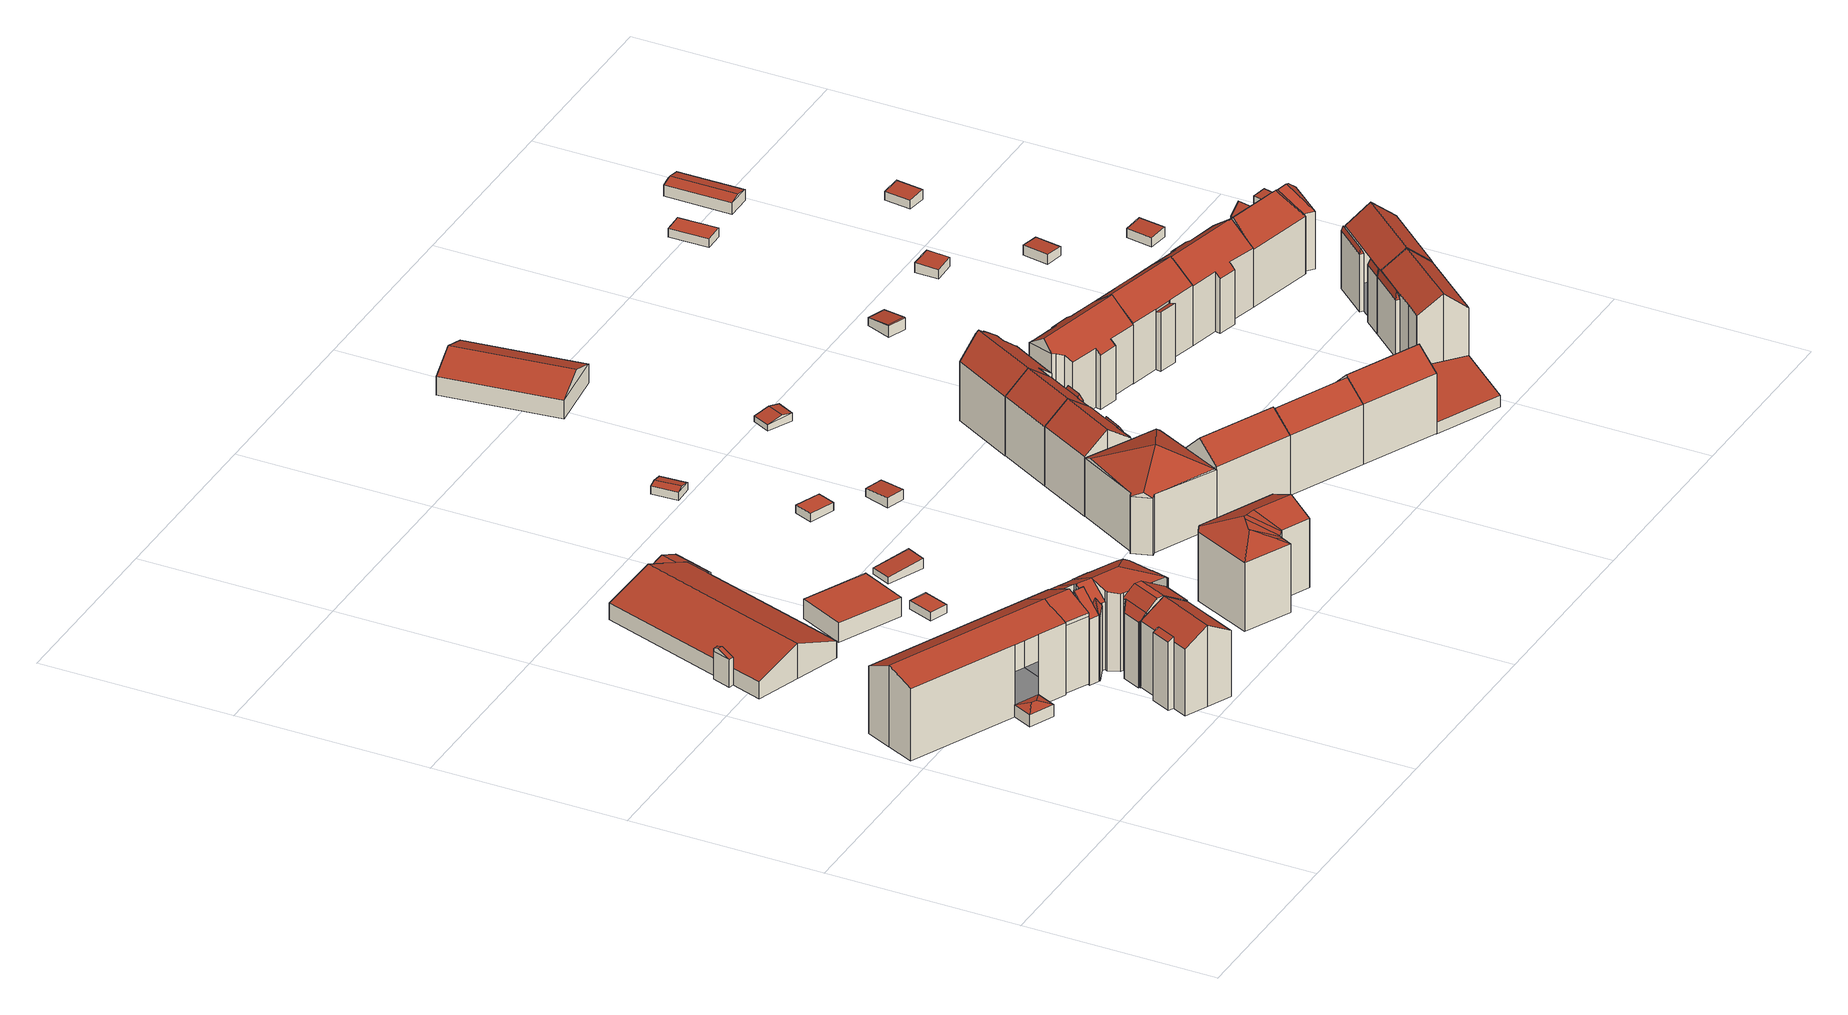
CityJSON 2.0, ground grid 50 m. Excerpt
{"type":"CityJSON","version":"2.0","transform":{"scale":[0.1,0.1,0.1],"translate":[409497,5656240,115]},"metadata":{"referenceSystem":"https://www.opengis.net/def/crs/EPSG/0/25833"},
"CityObjects":{
"building1":{"type":"Building","attributes":{"Gemeindeschluessel":14612000,"Geometrietyp2DReferenz":"3000","function":"31001_9998","roofType":"9999"},"children":["building1-1","building1-2","building1-3"]},
"building1-1":{"type":"BuildingPart","attributes":{"Dachtyp_tdc":"tdcFreeFormRoof","Dachneigung":18.63,"QualitaetDacherkennung":19,"Geometrietyp2DReferenz":"3000","measuredHeight":4.15,"roofType":"5000"},"parents":["building1"],"geometry":[{"type":"MultiSurface","lod":"2","boundaries":[[[0,1,2,3]],[[1,4,5,2]],[[4,6,7,5]],[[8,6,4]],[[9,8,4,1]],[[9,1,0]],[[8,9,0,6]],[[2,5,7,3]]],"semantics":{"surfaces":[{"type":"WallSurface"},{"type":"RoofSurface"},{"type":"GroundSurface"}],"values":[0,0,0,1,1,1,1,2]}}]},
"building1-2":{"type":"BuildingPart","attributes":{"Dachtyp_tdc":"tdcGableRoof","Dachneigung":27.31,"QualitaetDacherkennung":52,"Geometrietyp2DReferenz":"3000","measuredHeight":22.02,"roofType":"3100"},"parents":["building1"],"geometry":[{"type":"MultiSurface","lod":"2","boundaries":[[[10,11,12,13]],[[11,14,15,12]],[[14,16,17,15]],[[16,18,19,17]],[[18,20,21,19]],[[22,23,24,25,26,27]],[[10,28,25,24,29,11]],[[14,29,24,23,16]],[[11,29,14]],[[18,22,27,20]],[[16,23,22,18]],[[21,30,13,12,15,17,19]]],"semantics":{"surfaces":[{"type":"WallSurface"},{"type":"RoofSurface"},{"type":"GroundSurface"}],"values":[0,0,0,0,0,1,1,0,0,0,0,2]}}]},
"building1-3":{"type":"BuildingPart","attributes":{"Dachtyp_tdc":"tdcGableRoof","Dachneigung":26.91,"QualitaetDacherkennung":52,"Geometrietyp2DReferenz":"3000","measuredHeight":21.95,"roofType":"3100"},"parents":["building1"],"geometry":[{"type":"MultiSurface","lod":"2","boundaries":[[[31,32,33,21,20,27]],[[32,34,3,33]],[[34,0,3]],[[35,7,6]],[[35,36,37,7]],[[36,38,39,37]],[[38,40,41,39]],[[40,10,13,41]],[[38,36,35,34,32,31,26,42]],[[42,28,10,40,38]],[[30,21,33,3,7,37,39,41,13]]],"semantics":{"surfaces":[{"type":"WallSurface"},{"type":"RoofSurface"},{"type":"GroundSurface"}],"values":[0,0,0,0,0,0,0,0,1,1,2]}}]},
"building2":{"type":"Building","attributes":{"Gemeindeschluessel":14612000,"Geometrietyp2DReferenz":"3000","function":"31001_9998","roofType":"9999"},"children":["building2-1","building2-2"]},
"building2-1":{"type":"BuildingPart","attributes":{"Dachtyp_tdc":"tdcPolyFlatRoof","Dachneigung":27.41,"QualitaetDacherkennung":50,"Geometrietyp2DReferenz":"3000","measuredHeight":19.07,"roofType":"2100"},"parents":["building2"],"geometry":[{"type":"MultiSurface","lod":"2","boundaries":[[[43,44,45,46,47]],[[44,48,49,45]],[[48,50,51,52,49]],[[50,48,44,43,53]],[[54,46,45,49,52]]],"semantics":{"surfaces":[{"type":"WallSurface"},{"type":"RoofSurface"},{"type":"GroundSurface"}],"values":[0,0,0,1,2]}}]},
"building2-2":{"type":"BuildingPart","attributes":{"Dachtyp_tdc":"tdcGableRoof","Dachneigung":31.04,"QualitaetDacherkennung":78,"Geometrietyp2DReferenz":"3000","measuredHeight":21.69,"roofType":"3100"},"parents":["building2"],"geometry":[{"type":"MultiSurface","lod":"2","boundaries":[[[51,55,56,52]],[[55,57,58,56]],[[57,59,60,58]],[[59,61,62,60]],[[61,63,64,62]],[[63,65,66,64]],[[65,47,46,66]],[[63,61,59,57]],[[57,55,51,67,47,65,63]],[[54,52,56,58,60,62,64,66,46]]],"semantics":{"surfaces":[{"type":"WallSurface"},{"type":"RoofSurface"},{"type":"GroundSurface"}],"values":[0,0,0,0,0,0,0,1,1,2]}}]},
"building3":{"type":"Building","attributes":{"Gemeindeschluessel":14612000,"Geometrietyp2DReferenz":"3000","function":"31001_2000","roofType":"9999"},"children":["building3-1","building3-2","building3-3","building3-4"]},
"building3-1":{"type":"BuildingPart","attributes":{"Dachtyp_tdc":"tdcGableRoof","Dachneigung":22.17,"QualitaetDacherkennung":76,"Geometrietyp2DReferenz":"3000","measuredHeight":5.7,"roofType":"3100"},"parents":["building3"],"geometry":[{"type":"MultiSurface","lod":"2","boundaries":[[[68,69,70,71]],[[69,72,73,70]],[[72,74,75,73]],[[72,69,76]],[[69,68,77,76]],[[74,72,76,77]],[[71,70,73,75,78]]],"semantics":{"surfaces":[{"type":"WallSurface"},{"type":"RoofSurface"},{"type":"GroundSurface"}],"values":[0,0,0,0,1,1,2]}}]},
"building3-2":{"type":"BuildingPart","attributes":{"Dachtyp_tdc":"tdcGableRoof","Dachneigung":22.92,"QualitaetDacherkennung":80,"Geometrietyp2DReferenz":"3000","measuredHeight":8.78,"roofType":"3100"},"parents":["building3"],"geometry":[{"type":"MultiSurface","lod":"2","boundaries":[[[79,80,81,82]],[[80,83,84,81]],[[83,85,86,87,84]],[[88,79,82,89,90]],[[88,91,92,79]],[[93,94,92,91,95]],[[85,95,91,88]],[[83,93,95,85]],[[80,94,93,83]],[[79,92,94,80]],[[82,81,84,87,89]]],"semantics":{"surfaces":[{"type":"WallSurface"},{"type":"RoofSurface"},{"type":"GroundSurface"}],"values":[0,0,0,0,1,1,0,0,0,0,2]}}]},
"building3-3":{"type":"BuildingPart","attributes":{"Dachtyp_tdc":"tdcGableRoof","Dachneigung":21.46,"QualitaetDacherkennung":86,"Geometrietyp2DReferenz":"3000","measuredHeight":9.33,"roofType":"3100"},"parents":["building3"],"geometry":[{"type":"MultiSurface","lod":"2","boundaries":[[[86,96,84,87]],[[96,97,98,84]],[[97,99,100,98]],[[99,101,68,71,100]],[[102,103,104,105]],[[102,106,107,103]],[[106,108,109,107]],[[108,90,89,109]],[[106,102,105,110,77,101,99]],[[99,97,96,86,90,108,106]],[[87,84,98,100,71,78,104,103,107,109,89]]],"semantics":{"surfaces":[{"type":"WallSurface"},{"type":"RoofSurface"},{"type":"GroundSurface"}],"values":[0,0,0,0,0,0,0,0,1,1,2]}}]},
"building3-4":{"type":"BuildingPart","attributes":{"Dachtyp_tdc":"tdcPolyFlatRoof","Dachneigung":22.21,"QualitaetDacherkennung":75,"Geometrietyp2DReferenz":"3000","measuredHeight":4.41,"roofType":"2100"},"parents":["building3"],"geometry":[{"type":"MultiSurface","lod":"2","boundaries":[[[111,105,104,112]],[[74,111,112,75]],[[74,113,110,105,111]],[[112,104,78,75]]],"semantics":{"surfaces":[{"type":"WallSurface"},{"type":"RoofSurface"},{"type":"GroundSurface"}],"values":[0,0,1,2]}}]},
"building4":{"type":"Building","attributes":{"Gemeindeschluessel":14612000,"Geometrietyp2DReferenz":"3000","function":"31001_9998","roofType":"9999"},"children":["building4-1","building4-2","building4-3","building4-4","building4-5","building4-6","building4-7"]},
"building4-1":{"type":"BuildingPart","attributes":{"Dachtyp_tdc":"tdcPolyFlatRoof","Dachneigung":29.91,"QualitaetDacherkennung":49,"Geometrietyp2DReferenz":"3000","measuredHeight":21.56,"roofType":"2100"},"parents":["building4"],"geometry":[{"type":"MultiSurface","lod":"2","boundaries":[[[114,115,116,117]],[[114,118,119,115]],[[118,120,121,119]],[[120,122,123,121]],[[122,120,118,114,117]],[[116,115,119,121,123]]],"semantics":{"surfaces":[{"type":"WallSurface"},{"type":"RoofSurface"},{"type":"GroundSurface"}],"values":[0,0,0,0,1,2]}}]},
"building4-2":{"type":"BuildingPart","attributes":{"Dachtyp_tdc":"tdcGableRoof","Dachneigung":29.86,"QualitaetDacherkennung":50,"Geometrietyp2DReferenz":"3000","measuredHeight":22.13,"roofType":"3100"},"parents":["building4"],"geometry":[{"type":"MultiSurface","lod":"2","boundaries":[[[124,125,126,116,123,127,128,129,130,131,132,133]],[[134,135,126,125]],[[135,117,116,126]],[[122,136,127,123]],[[136,137,128,127]],[[137,138,129,128]],[[139,140,141,133,132]],[[142,143,138,137,136,122,117,135]],[[135,134,144,145,146,140,139,147,142]]],"semantics":{"surfaces":[{"type":"GroundSurface"},{"type":"WallSurface"},{"type":"RoofSurface"}],"values":[0,1,1,1,1,1,1,2,2]}}]},
"building4-3":{"type":"BuildingPart","attributes":{"Dachtyp_tdc":"tdcPolyFlatRoof","Dachneigung":45.8,"QualitaetDacherkennung":40,"Geometrietyp2DReferenz":"3000","measuredHeight":19.56,"roofType":"2100"},"parents":["building4"],"geometry":[{"type":"MultiSurface","lod":"2","boundaries":[[[148,149,150,151]],[[149,152,153,150]],[[152,154,155,153]],[[154,156,157,158,159,155]],[[160,148,151,161,162,163]],[[160,156,154,152,149,148]],[[151,150,153,155,159,161]]],"semantics":{"surfaces":[{"type":"WallSurface"},{"type":"RoofSurface"},{"type":"GroundSurface"}],"values":[0,0,0,0,0,1,2]}}]},
"building4-4":{"type":"BuildingPart","attributes":{"Dachtyp_tdc":"tdcFreeFormRoof","Dachneigung":29.2,"QualitaetDacherkennung":27,"Geometrietyp2DReferenz":"3000","measuredHeight":22.14,"roofType":"5000"},"parents":["building4"],"geometry":[{"type":"MultiSurface","lod":"2","boundaries":[[[164,165,139,132,166]],[[167,168,169,129,138]],[[168,170,171,169]],[[170,172,173,171]],[[172,174,175,173]],[[174,176,177,175]],[[176,178,179,177]],[[178,180,181,179]],[[180,182,183,181]],[[182,184,185,183]],[[184,186,187,188,185]],[[189,190,191,192,193,194]],[[190,164,166,191]],[[195,182,180,178,176,174,196]],[[174,172,170,168,167,143,142,147,196]],[[195,186,184,182]],[[147,165,164,190,189,197,198,195,196]],[[166,132,131,130,129,169,171,173,175,177,179,181,183,185,188,199,192,191]]],"semantics":{"surfaces":[{"type":"WallSurface"},{"type":"RoofSurface"},{"type":"GroundSurface"}],"values":[0,0,0,0,0,0,0,0,0,0,0,0,0,1,1,1,1,2]}}]},
"building4-5":{"type":"BuildingPart","attributes":{"Dachtyp_tdc":"tdcPolyFlatRoof","Dachneigung":41.19,"QualitaetDacherkennung":46,"Geometrietyp2DReferenz":"3000","measuredHeight":22.62,"roofType":"2100"},"parents":["building4"],"geometry":[{"type":"MultiSurface","lod":"2","boundaries":[[[200,201,202,203,204]],[[201,205,206,202]],[[205,207,208,206]],[[207,209,134,125,208]],[[207,205,201,200,209]],[[125,124,203,202,206,208]]],"semantics":{"surfaces":[{"type":"WallSurface"},{"type":"RoofSurface"},{"type":"GroundSurface"}],"values":[0,0,0,0,1,2]}}]},
"building4-6":{"type":"BuildingPart","attributes":{"Dachtyp_tdc":"tdcFreeFormRoof","Dachneigung":63.06,"QualitaetDacherkennung":9,"Geometrietyp2DReferenz":"3000","measuredHeight":20.22,"roofType":"5000"},"parents":["building4"],"geometry":[{"type":"MultiSurface","lod":"2","boundaries":[[[141,210,211,133]],[[210,204,203,211]],[[212,213,145,214,204]],[[212,204,210]],[[213,212,210,141,146]],[[133,211,203,124]]],"semantics":{"surfaces":[{"type":"WallSurface"},{"type":"RoofSurface"},{"type":"GroundSurface"}],"values":[0,0,1,1,1,2]}}]},
"building4-7":{"type":"BuildingPart","attributes":{"Dachtyp_tdc":"tdcCutGableRoof","Dachneigung":29.84,"QualitaetDacherkennung":62,"Geometrietyp2DReferenz":"3000","measuredHeight":22.15,"roofType":"9999"},"parents":["building4"],"geometry":[{"type":"MultiSurface","lod":"2","boundaries":[[[187,215,216,188]],[[215,162,161,216]],[[158,193,192,159]],[[217,198,218,219,215,220,187]],[[157,163,221,222,197,194]],[[223,219,218,224,222,221]],[[158,157,194,193]],[[215,219,223,221,163,162]],[[187,220,215]],[[188,216,161,159,192,199]]],"semantics":{"surfaces":[{"type":"WallSurface"},{"type":"RoofSurface"},{"type":"GroundSurface"}],"values":[0,0,0,1,1,1,0,0,0,2]}}]},
"building5":{"type":"Building","attributes":{"Dachtyp_tdc":"tdcPolyFlatRoof","Gemeindeschluessel":14612000,"Dachneigung":0,"QualitaetDacherkennung":72,"Geometrietyp2DReferenz":"3000","measuredHeight":5.23,"function":"31001_2000","roofType":"1000"},"geometry":[{"type":"Solid","lod":"2","boundaries":[[[[225,226,227,228]],[[226,229,230,227]],[[229,231,232,230]],[[231,225,228,232]],[[231,229,226,225]],[[228,227,230,232]]]],"semantics":{"surfaces":[{"type":"WallSurface"},{"type":"RoofSurface"},{"type":"GroundSurface"}],"values":[[0,0,0,0,1,2]]}}]},
"building6":{"type":"Building","attributes":{"Dachtyp_tdc":"tdcPolyFlatRoof","Gemeindeschluessel":14612000,"Dachneigung":0,"QualitaetDacherkennung":79,"Geometrietyp2DReferenz":"3000","measuredHeight":2.3,"function":"31001_9998","roofType":"1000"},"geometry":[{"type":"Solid","lod":"2","boundaries":[[[[233,234,235,236]],[[234,237,238,235]],[[237,239,240,238]],[[239,233,236,240]],[[239,237,234,233]],[[236,235,238,240]]]],"semantics":{"surfaces":[{"type":"WallSurface"},{"type":"RoofSurface"},{"type":"GroundSurface"}],"values":[[0,0,0,0,1,2]]}}]},
"building7":{"type":"Building","attributes":{"Dachtyp_tdc":"tdcPolyFlatRoof","Gemeindeschluessel":14612000,"Dachneigung":5.36,"QualitaetDacherkennung":67,"Geometrietyp2DReferenz":"3000","measuredHeight":2.71,"function":"31001_9998","roofType":"2100"},"geometry":[{"type":"Solid","lod":"2","boundaries":[[[[241,242,243,244]],[[242,245,246,243]],[[245,247,248,246]],[[247,241,244,248]],[[247,245,242,241]],[[244,243,246,248]]]],"semantics":{"surfaces":[{"type":"WallSurface"},{"type":"RoofSurface"},{"type":"GroundSurface"}],"values":[[0,0,0,0,1,2]]}}]},
"building8":{"type":"Building","attributes":{"Dachtyp_tdc":"tdcFreeFormRoof","Gemeindeschluessel":14612000,"Dachneigung":25.35,"QualitaetDacherkennung":12,"Geometrietyp2DReferenz":"3000","measuredHeight":22.35,"function":"31001_9998","roofType":"5000"},"geometry":[{"type":"Solid","lod":"2","boundaries":[[[[249,250,251,252]],[[250,253,254,251]],[[253,255,256,254]],[[255,257,258,256]],[[257,259,260,258]],[[259,261,262,260]],[[261,263,264,262]],[[263,265,266,264]],[[265,267,268,266]],[[267,269,270,268]],[[269,271,272,270]],[[271,249,252,272]],[[267,271,269]],[[271,267,273]],[[274,275,273,267,265]],[[276,274,265,263]],[[277,278,276,263,261]],[[279,277,261,259]],[[280,279,259,257]],[[280,257,255]],[[281,278,277,279,280,255,253]],[[281,253,250]],[[275,274,276,278,281,250,249]],[[273,275,249,271]],[[252,251,254,256,258,260,262,264,266,268,270,272]]]],"semantics":{"surfaces":[{"type":"WallSurface"},{"type":"RoofSurface"},{"type":"GroundSurface"}],"values":[[0,0,0,0,0,0,0,0,0,0,0,0,1,1,1,1,1,1,1,0,1,0,1,1,2]]}}]},
"building9":{"type":"Building","attributes":{"Dachtyp_tdc":"tdcPolyFlatRoof","Gemeindeschluessel":14612000,"Dachneigung":0,"QualitaetDacherkennung":57,"Geometrietyp2DReferenz":"3000","measuredHeight":2.18,"function":"31001_9998","roofType":"1000"},"geometry":[{"type":"Solid","lod":"2","boundaries":[[[[282,283,284,285]],[[283,286,287,284]],[[286,288,289,287]],[[286,283,282,288]],[[289,285,284,287]],[[288,282,285,289]]]],"semantics":{"surfaces":[{"type":"WallSurface"},{"type":"RoofSurface"},{"type":"GroundSurface"}],"values":[[0,0,0,1,2,0]]}}]},
"building10":{"type":"Building","attributes":{"Dachtyp_tdc":"tdcGableRoof","Gemeindeschluessel":14612000,"Dachneigung":13.24,"QualitaetDacherkennung":67,"Geometrietyp2DReferenz":"3000","measuredHeight":2.63,"function":"31001_9998","roofType":"3100"},"geometry":[{"type":"Solid","lod":"2","boundaries":[[[[290,291,292,293]],[[291,294,295,292]],[[294,296,297,295]],[[296,290,293,297]],[[294,291,298]],[[290,296,299]],[[291,290,299,298]],[[296,294,298,299]],[[293,292,295,297]]]],"semantics":{"surfaces":[{"type":"WallSurface"},{"type":"RoofSurface"},{"type":"GroundSurface"}],"values":[[0,0,0,0,0,0,1,1,2]]}}]},
"building11":{"type":"Building","attributes":{"Dachtyp_tdc":"tdcPolyFlatRoof","Gemeindeschluessel":14612000,"Dachneigung":4.58,"QualitaetDacherkennung":55,"Geometrietyp2DReferenz":"3000","measuredHeight":2.75,"function":"31001_9998","roofType":"2100"},"geometry":[{"type":"Solid","lod":"2","boundaries":[[[[300,301,302,303]],[[301,304,305,302]],[[304,306,307,305]],[[306,300,303,307]],[[306,304,301,300]],[[303,302,305,307]]]],"semantics":{"surfaces":[{"type":"WallSurface"},{"type":"RoofSurface"},{"type":"GroundSurface"}],"values":[[0,0,0,0,1,2]]}}]},
"building12":{"type":"Building","attributes":{"Dachtyp_tdc":"tdcFreeFormRoof","Gemeindeschluessel":14612000,"Dachneigung":25.84,"QualitaetDacherkennung":16,"Geometrietyp2DReferenz":"3000","measuredHeight":22.45,"function":"31001_9998","roofType":"5000"},"geometry":[{"type":"Solid","lod":"2","boundaries":[[[[308,309,310,311]],[[309,312,313,310]],[[312,314,315,313]],[[314,316,317,315]],[[316,318,319,317]],[[318,320,321,319]],[[320,322,323,321]],[[322,308,311,323]],[[312,324,325,326,314]],[[326,325,327,318,316]],[[325,328,322,320,327]],[[309,308,328,325,324]],[[316,314,326]],[[312,309,324]],[[320,318,327]],[[308,322,328]],[[311,310,313,315,317,319,321,323]]]],"semantics":{"surfaces":[{"type":"WallSurface"},{"type":"RoofSurface"},{"type":"GroundSurface"}],"values":[[0,0,0,0,0,0,0,0,1,1,1,1,0,0,0,0,2]]}}]},
"building13":{"type":"Building","attributes":{"Gemeindeschluessel":14612000,"Geometrietyp2DReferenz":"3000","function":"31001_9998","roofType":"9999"},"children":["building13-1","building13-2"]},
"building13-1":{"type":"BuildingPart","attributes":{"Dachtyp_tdc":"tdcFreeFormRoof","Dachneigung":58.99,"QualitaetDacherkennung":19,"Geometrietyp2DReferenz":"3000","measuredHeight":16.4,"roofType":"5000"},"parents":["building13"],"geometry":[{"type":"MultiSurface","lod":"2","boundaries":[[[329,330,331,332]],[[330,333,334,331]],[[335,329,332,336]],[[337,338,335,333]],[[337,333,330]],[[338,337,330,329]],[[338,329,335]],[[332,331,334,336]]],"semantics":{"surfaces":[{"type":"WallSurface"},{"type":"RoofSurface"},{"type":"GroundSurface"}],"values":[0,0,0,1,1,1,0,2]}}]},
"building13-2":{"type":"BuildingPart","attributes":{"Dachtyp_tdc":"tdcGableRoof","Dachneigung":39.17,"QualitaetDacherkennung":54,"Geometrietyp2DReferenz":"3000","measuredHeight":21.06,"roofType":"3100"},"parents":["building13"],"geometry":[{"type":"MultiSurface","lod":"2","boundaries":[[[339,340,341,334,333]],[[340,342,343,341]],[[342,344,345,343]],[[344,346,347,345]],[[346,348,349,347]],[[348,350,351,349]],[[350,352,353,351]],[[352,354,355,353]],[[354,356,336,355]],[[356,335,336]],[[352,350,348,346]],[[346,344,342,340,339,356,354,352]],[[334,341,343,345,347,349,351,353,355,336]]],"semantics":{"surfaces":[{"type":"WallSurface"},{"type":"RoofSurface"},{"type":"GroundSurface"}],"values":[0,0,0,0,0,0,0,0,0,0,1,1,2]}}]},
"building14":{"type":"Building","attributes":{"Dachtyp_tdc":"tdcGableRoof","Gemeindeschluessel":14612000,"Dachneigung":45.32,"QualitaetDacherkennung":18,"Geometrietyp2DReferenz":"3000","measuredHeight":20.71,"function":"31001_9998","roofType":"3100"},"geometry":[{"type":"Solid","lod":"2","boundaries":[[[[357,358,310,359]],[[358,360,361,310]],[[360,362,363,361]],[[362,357,359,363]],[[360,358,364]],[[357,362,365]],[[358,357,365,364]],[[362,360,364,365]],[[359,310,361,363]]]],"semantics":{"surfaces":[{"type":"WallSurface"},{"type":"RoofSurface"},{"type":"GroundSurface"}],"values":[[0,0,0,0,0,0,1,1,2]]}}]},
"building15":{"type":"Building","attributes":{"Gemeindeschluessel":14612000,"Geometrietyp2DReferenz":"3000","function":"31001_9998","roofType":"9999"},"children":["building15-1","building15-2"]},
"building15-1":{"type":"BuildingPart","attributes":{"Dachtyp_tdc":"tdcFreeFormRoof","Dachneigung":66.02,"QualitaetDacherkennung":23,"Geometrietyp2DReferenz":"3000","measuredHeight":16.89,"roofType":"5000"},"parents":["building15"],"geometry":[{"type":"MultiSurface","lod":"2","boundaries":[[[366,367,368,369]],[[367,370,371,368]],[[372,373,374,370]],[[372,370,367]],[[373,372,367,366]],[[373,366,375,374]],[[369,368,371,376,377]]],"semantics":{"surfaces":[{"type":"WallSurface"},{"type":"RoofSurface"},{"type":"GroundSurface"}],"values":[0,0,1,1,1,1,2]}}]},
"building15-2":{"type":"BuildingPart","attributes":{"Dachtyp_tdc":"tdcGableRoof","Dachneigung":39.37,"QualitaetDacherkennung":54,"Geometrietyp2DReferenz":"3000","measuredHeight":21.05,"roofType":"3100"},"parents":["building15"],"geometry":[{"type":"MultiSurface","lod":"2","boundaries":[[[378,379,380,371,370]],[[379,381,355,380]],[[381,352,353,355]],[[352,382,351,353]],[[382,383,384,351]],[[383,385,386,384]],[[385,387,388,386]],[[387,389,375,377,388]],[[385,383,382,352]],[[352,381,379,378,390,389,387,385]],[[376,371,380,355,353,351,384,386,388,377]]],"semantics":{"surfaces":[{"type":"WallSurface"},{"type":"RoofSurface"},{"type":"GroundSurface"}],"values":[0,0,0,0,0,0,0,0,1,1,2]}}]},
"building16":{"type":"Building","attributes":{"Dachtyp_tdc":"tdcGableRoof","Gemeindeschluessel":14612000,"Dachneigung":13.95,"QualitaetDacherkennung":68,"Geometrietyp2DReferenz":"3000","measuredHeight":2.56,"function":"31001_9998","roofType":"3100"},"geometry":[{"type":"Solid","lod":"2","boundaries":[[[[391,392,393,394]],[[392,395,396,393]],[[395,397,398,396]],[[397,391,394,398]],[[395,392,399]],[[391,397,400]],[[392,391,400,399]],[[397,395,399,400]],[[394,393,396,398]]]],"semantics":{"surfaces":[{"type":"WallSurface"},{"type":"RoofSurface"},{"type":"GroundSurface"}],"values":[[0,0,0,0,0,0,1,1,2]]}}]},
"building17":{"type":"Building","attributes":{"Dachtyp_tdc":"tdcGableRoof","Gemeindeschluessel":14612000,"Dachneigung":22.23,"QualitaetDacherkennung":58,"Geometrietyp2DReferenz":"3000","measuredHeight":8.4,"function":"31001_2000","roofType":"3100"},"geometry":[{"type":"Solid","lod":"2","boundaries":[[[[401,402,403,404]],[[402,405,406,403]],[[405,407,408,406]],[[407,401,404,408]],[[405,402,409]],[[401,407,410]],[[402,401,410,409]],[[407,405,409,410]],[[404,403,406,408]]]],"semantics":{"surfaces":[{"type":"WallSurface"},{"type":"RoofSurface"},{"type":"GroundSurface"}],"values":[[0,0,0,0,0,0,1,1,2]]}}]},
"building18":{"type":"Building","attributes":{"Dachtyp_tdc":"tdcGableRoof","Gemeindeschluessel":14612000,"Dachneigung":42.13,"QualitaetDacherkennung":17,"Geometrietyp2DReferenz":"3000","measuredHeight":20.46,"function":"31001_9998","roofType":"3100"},"geometry":[{"type":"Solid","lod":"2","boundaries":[[[[411,357,359,412]],[[357,413,363,359]],[[413,414,415,363]],[[414,411,412,415]],[[413,357,416]],[[411,414,417]],[[357,411,417,416]],[[414,413,416,417]],[[412,359,363,415]]]],"semantics":{"surfaces":[{"type":"WallSurface"},{"type":"RoofSurface"},{"type":"GroundSurface"}],"values":[[0,0,0,0,0,0,1,1,2]]}}]},
"building19":{"type":"Building","attributes":{"Dachtyp_tdc":"tdcFreeFormRoof","Gemeindeschluessel":14612000,"Dachneigung":37.45,"QualitaetDacherkennung":44,"Geometrietyp2DReferenz":"3000","measuredHeight":21.3,"function":"31001_9998","roofType":"5000"},"geometry":[{"type":"Solid","lod":"2","boundaries":[[[[418,419,420,421]],[[419,422,423,420]],[[422,424,425,423]],[[424,426,427,425]],[[426,428,429,427]],[[428,430,431,429]],[[430,432,433,431]],[[432,434,435,433]],[[434,436,437,435]],[[436,438,439,437]],[[438,440,441,439]],[[440,442,443,441]],[[442,418,421,443]],[[432,430,428,426,424,422,419,444,445,438,436,434]],[[444,418,442,440,445]],[[419,418,444]],[[440,438,445]],[[421,420,423,425,427,429,431,433,435,437,439,441,443]]]],"semantics":{"surfaces":[{"type":"WallSurface"},{"type":"RoofSurface"},{"type":"GroundSurface"}],"values":[[0,0,0,0,0,0,0,0,0,0,0,0,0,1,1,0,0,2]]}}]},
"building20":{"type":"Building","attributes":{"Dachtyp_tdc":"tdcGableRoof","Gemeindeschluessel":14612000,"Dachneigung":45.36,"QualitaetDacherkennung":20,"Geometrietyp2DReferenz":"3000","measuredHeight":20.84,"function":"31001_9998","roofType":"3100"},"geometry":[{"type":"Solid","lod":"2","boundaries":[[[[446,411,412,447]],[[411,448,415,412]],[[448,449,450,415]],[[449,446,447,450]],[[448,411,451]],[[446,449,452]],[[411,446,452,451]],[[449,448,451,452]],[[447,412,415,450]]]],"semantics":{"surfaces":[{"type":"WallSurface"},{"type":"RoofSurface"},{"type":"GroundSurface"}],"values":[[0,0,0,0,0,0,1,1,2]]}}]},
"building21":{"type":"Building","attributes":{"Dachtyp_tdc":"tdcFreeFormRoof","Gemeindeschluessel":14612000,"Dachneigung":40.76,"QualitaetDacherkennung":48,"Geometrietyp2DReferenz":"3000","measuredHeight":21.21,"function":"31001_9998","roofType":"5000"},"geometry":[{"type":"Solid","lod":"2","boundaries":[[[[453,454,455,456]],[[454,457,458,455]],[[457,459,460,458]],[[459,461,462,460]],[[461,463,464,462]],[[463,465,466,464]],[[465,467,468,466]],[[467,469,470,468]],[[469,471,472,470]],[[471,473,474,472]],[[473,475,476,474]],[[475,477,478,476]],[[477,479,480,478]],[[479,481,482,480]],[[481,483,484,482]],[[483,453,456,484]],[[469,467,465,485,486,481,479,477,475,473,471]],[[485,463,461,459,457,454,453,483,486]],[[465,463,485]],[[483,481,486]],[[456,455,458,460,462,464,466,468,470,472,474,476,478,480,482,484]]]],"semantics":{"surfaces":[{"type":"WallSurface"},{"type":"RoofSurface"},{"type":"GroundSurface"}],"values":[[0,0,0,0,0,0,0,0,0,0,0,0,0,0,0,0,1,1,0,0,2]]}}]},
"building22":{"type":"Building","attributes":{"Dachtyp_tdc":"tdcPolyFlatRoof","Gemeindeschluessel":14612000,"Dachneigung":0,"QualitaetDacherkennung":0,"Geometrietyp2DReferenz":"3000","BezugspunktDach":"2000","measuredHeight":3,"function":"31001_9998"},"geometry":[{"type":"MultiSurface","lod":"2","boundaries":[[[487,488,489,490,491,492,493,494,495]],[[495,494,496,497]],[[494,493,498,496]],[[493,492,499,498]],[[492,491,500,499]],[[491,490,501,500]],[[490,489,502,501]],[[489,488,503,502]],[[488,487,504,503]],[[487,495,497,504]],[[497,496,498,499,500,501,502,503,504]]],"semantics":{"surfaces":[{"type":"RoofSurface"},{"type":"WallSurface"},{"type":"GroundSurface"}],"values":[0,1,1,1,1,1,1,1,1,1,2]}}]},
"building23":{"type":"Building","attributes":{"Gemeindeschluessel":14612000,"Geometrietyp2DReferenz":"3000","function":"31001_9998","roofType":"9999"},"children":["building23-1","building23-2","building23-3"]},
"building23-1":{"type":"BuildingPart","attributes":{"Dachtyp_tdc":"tdcGableRoof","Dachneigung":22.77,"QualitaetDacherkennung":2,"Geometrietyp2DReferenz":"3000","measuredHeight":9.46,"roofType":"3100"},"parents":["building23"],"geometry":[{"type":"MultiSurface","lod":"2","boundaries":[[[505,506,507,508]],[[506,509,510,507]],[[509,511,512,510]],[[509,506,513]],[[506,505,514,513]],[[511,509,513,514]],[[508,507,510,512]]],"semantics":{"surfaces":[{"type":"WallSurface"},{"type":"RoofSurface"},{"type":"GroundSurface"}],"values":[0,0,0,0,1,1,2]}}]},
"building23-2":{"type":"BuildingPart","attributes":{"Dachtyp_tdc":"tdcGableRoof","Dachneigung":38.81,"QualitaetDacherkennung":54,"Geometrietyp2DReferenz":"3000","measuredHeight":21.33,"roofType":"3100"},"parents":["building23"],"geometry":[{"type":"MultiSurface","lod":"2","boundaries":[[[515,516,517]],[[515,518,519,516]],[[518,520,521,519]],[[520,522,523,521]],[[522,524,505,508,523]],[[525,526,527,512,511]],[[526,528,529,527]],[[528,530,531,529]],[[530,532,533,531]],[[532,534,533]],[[528,526,525,524,522,520]],[[520,518,515,532,530,528]],[[516,519,521,523,508,512,527,529,531,533]]],"semantics":{"surfaces":[{"type":"WallSurface"},{"type":"RoofSurface"},{"type":"GroundSurface"}],"values":[0,0,0,0,0,0,0,0,0,0,1,1,2]}}]},
"building23-3":{"type":"BuildingPart","attributes":{"Dachtyp_tdc":"tdcPolyFlatRoof","Dachneigung":19.57,"QualitaetDacherkennung":32,"Geometrietyp2DReferenz":"3000","measuredHeight":15.88,"roofType":"2100"},"parents":["building23"],"geometry":[{"type":"MultiSurface","lod":"2","boundaries":[[[535,517,516,536]],[[534,537,538,533]],[[537,535,536,538]],[[537,534,517,535]],[[536,516,533,538]]],"semantics":{"surfaces":[{"type":"WallSurface"},{"type":"RoofSurface"},{"type":"GroundSurface"}],"values":[0,0,0,1,2]}}]},
"building24":{"type":"Building","attributes":{"Dachtyp_tdc":"tdcGableRoof","Gemeindeschluessel":14612000,"Dachneigung":10.06,"QualitaetDacherkennung":29,"Geometrietyp2DReferenz":"3000","measuredHeight":3.25,"function":"31001_9998","roofType":"3100"},"geometry":[{"type":"Solid","lod":"2","boundaries":[[[[539,540,541,542]],[[540,543,544,541]],[[543,545,546,544]],[[545,539,542,546]],[[543,540,547]],[[539,545,548]],[[540,539,548,547]],[[545,543,547,548]],[[542,541,544,546]]]],"semantics":{"surfaces":[{"type":"WallSurface"},{"type":"RoofSurface"},{"type":"GroundSurface"}],"values":[[0,0,0,0,0,0,1,1,2]]}}]},
"building25":{"type":"Building","attributes":{"Gemeindeschluessel":14612000,"Geometrietyp2DReferenz":"3000","function":"31001_9998","roofType":"9999"},"children":["building25-1","building25-2"]},
"building25-1":{"type":"BuildingPart","attributes":{"Dachtyp_tdc":"tdcFreeFormRoof","Dachneigung":76.58,"QualitaetDacherkennung":35,"Geometrietyp2DReferenz":"3000","measuredHeight":17.46,"roofType":"5000"},"parents":["building25"],"geometry":[{"type":"MultiSurface","lod":"2","boundaries":[[[549,550,551,552]],[[550,553,554,551]],[[553,555,556,554]],[[557,555,553]],[[558,557,553,550]],[[558,550,549]],[[557,558,549,555]],[[552,551,554,556]]],"semantics":{"surfaces":[{"type":"WallSurface"},{"type":"RoofSurface"},{"type":"GroundSurface"}],"values":[0,0,0,0,1,1,1,2]}}]},
"building25-2":{"type":"BuildingPart","attributes":{"Dachtyp_tdc":"tdcGableRoof","Dachneigung":40.06,"QualitaetDacherkennung":56,"Geometrietyp2DReferenz":"3000","measuredHeight":21.27,"roofType":"3100"},"parents":["building25"],"geometry":[{"type":"MultiSurface","lod":"2","boundaries":[[[559,560,561,562]],[[560,563,564,561]],[[563,565,566,564]],[[565,567,568,566]],[[567,569,570,568]],[[569,571,549,552,570]],[[572,573,574,556,555]],[[573,575,576,574]],[[575,577,578,576]],[[577,559,562,578]],[[573,572,571,569,567,565,563]],[[563,560,559,577,575,573]],[[562,561,564,566,568,570,552,556,574,576,578]]],"semantics":{"surfaces":[{"type":"WallSurface"},{"type":"RoofSurface"},{"type":"GroundSurface"}],"values":[0,0,0,0,0,0,0,0,0,0,1,1,2]}}]},
"building26":{"type":"Building","attributes":{"Dachtyp_tdc":"tdcFreeFormRoof","Gemeindeschluessel":14612000,"Dachneigung":40.65,"QualitaetDacherkennung":52,"Geometrietyp2DReferenz":"3000","measuredHeight":21.34,"function":"31001_9998","roofType":"5000"},"geometry":[{"type":"Solid","lod":"2","boundaries":[[[[526,579,580,527]],[[579,581,582,580]],[[581,583,584,582]],[[583,585,586,584]],[[585,587,588,586]],[[587,589,590,588]],[[589,591,592,590]],[[591,593,594,592]],[[593,595,596,594]],[[595,597,598,596]],[[597,599,531,598]],[[599,526,527,531]],[[600,587,585,583,581,579,526,601]],[[593,591,589,600,601,599,597,595]],[[526,599,601]],[[589,587,600]],[[527,580,582,584,586,588,590,592,594,596,598,531]]]],"semantics":{"surfaces":[{"type":"WallSurface"},{"type":"RoofSurface"},{"type":"GroundSurface"}],"values":[[0,0,0,0,0,0,0,0,0,0,0,0,1,1,0,0,2]]}}]},
"building27":{"type":"Building","attributes":{"Dachtyp_tdc":"tdcPolyFlatRoof","Gemeindeschluessel":14612000,"Dachneigung":2.86,"QualitaetDacherkennung":86,"Geometrietyp2DReferenz":"3000","measuredHeight":2.66,"function":"31001_9998","roofType":"2100"},"geometry":[{"type":"Solid","lod":"2","boundaries":[[[[602,603,604,605]],[[603,606,607,604]],[[606,608,609,607]],[[606,603,602,608]],[[609,605,604,607]],[[608,602,605,609]]]],"semantics":{"surfaces":[{"type":"WallSurface"},{"type":"RoofSurface"},{"type":"GroundSurface"}],"values":[[0,0,0,1,2,0]]}}]},
"building28":{"type":"Building","attributes":{"Gemeindeschluessel":14612000,"Geometrietyp2DReferenz":"3000","function":"31001_9998","roofType":"9999"},"children":["building28-1","building28-2","building28-3"]},
"building28-1":{"type":"BuildingPart","attributes":{"Dachtyp_tdc":"tdcGableRoof","Dachneigung":39.27,"QualitaetDacherkennung":56,"Geometrietyp2DReferenz":"3000","measuredHeight":21.31,"roofType":"3100"},"parents":["building28"],"geometry":[{"type":"MultiSurface","lod":"2","boundaries":[[[610,611,576,612]],[[611,613,614,556,576]],[[615,610,612,616,617]],[[613,611,618]],[[610,615,619]],[[611,610,619,618]],[[615,613,618,619]],[[612,576,556,620,621,616]]],"semantics":{"surfaces":[{"type":"WallSurface"},{"type":"RoofSurface"},{"type":"GroundSurface"}],"values":[0,0,0,0,0,1,1,2]}}]},
"building28-2":{"type":"BuildingPart","attributes":{"Dachtyp_tdc":"tdcFreeFormRoof","Dachneigung":68.12,"QualitaetDacherkennung":31,"Geometrietyp2DReferenz":"3000","measuredHeight":16.66,"roofType":"5000"},"parents":["building28"],"geometry":[{"type":"MultiSurface","lod":"2","boundaries":[[[622,623,624,625]],[[623,617,616,624]],[[626,622,625,621]],[[627,623,622,628]],[[628,622,626]],[[626,617,627,628]],[[623,627,617]],[[625,624,616,621]]],"semantics":{"surfaces":[{"type":"WallSurface"},{"type":"RoofSurface"},{"type":"GroundSurface"}],"values":[0,0,0,1,1,1,0,2]}}]},
"building28-3":{"type":"BuildingPart","attributes":{"Dachtyp_tdc":"tdcFreeFormRoof","Dachneigung":72.7,"QualitaetDacherkennung":30,"Geometrietyp2DReferenz":"3000","measuredHeight":17.04,"roofType":"5000"},"parents":["building28"],"geometry":[{"type":"MultiSurface","lod":"2","boundaries":[[[629,630,631,632]],[[629,632,614]],[[630,629,614,633]],[[556,554,634,620]],[[630,633,631]],[[614,632,554,556]],[[632,631,634,554]],[[631,633,620,634]]],"semantics":{"surfaces":[{"type":"RoofSurface"},{"type":"GroundSurface"},{"type":"WallSurface"}],"values":[0,0,0,1,0,2,2,2]}}]},
"building29":{"type":"Building","attributes":{"Dachtyp_tdc":"tdcPolyFlatRoof","Gemeindeschluessel":14612000,"Dachneigung":3.09,"QualitaetDacherkennung":96,"Geometrietyp2DReferenz":"3000","measuredHeight":2.55,"function":"31001_2000","roofType":"2100"},"geometry":[{"type":"Solid","lod":"2","boundaries":[[[[635,636,637,638]],[[636,639,640,637]],[[639,641,642,640]],[[641,635,638,642]],[[641,639,636,635]],[[638,637,640,642]]]],"semantics":{"surfaces":[{"type":"WallSurface"},{"type":"RoofSurface"},{"type":"GroundSurface"}],"values":[[0,0,0,0,1,2]]}}]},
"building30":{"type":"Building","attributes":{"Dachtyp_tdc":"tdcPolyFlatRoof","Gemeindeschluessel":14612000,"Dachneigung":3.9,"QualitaetDacherkennung":80,"Geometrietyp2DReferenz":"3000","measuredHeight":2.62,"function":"31001_9998","roofType":"2100"},"geometry":[{"type":"Solid","lod":"2","boundaries":[[[[643,644,645,646]],[[644,647,648,645]],[[647,649,650,648]],[[649,643,646,650]],[[649,647,644,643]],[[646,645,648,650]]]],"semantics":{"surfaces":[{"type":"WallSurface"},{"type":"RoofSurface"},{"type":"GroundSurface"}],"values":[[0,0,0,0,1,2]]}}]},
"building31":{"type":"Building","attributes":{"Dachtyp_tdc":"tdcFreeFormRoof","Gemeindeschluessel":14612000,"Dachneigung":47.84,"QualitaetDacherkennung":12,"Geometrietyp2DReferenz":"3000","measuredHeight":21.83,"function":"31001_9998","roofType":"5000"},"geometry":[{"type":"Solid","lod":"2","boundaries":[[[[651,652,653,588]],[[652,654,655,653]],[[654,656,657,655]],[[656,658,659,657]],[[658,660,661,659]],[[660,662,663,661]],[[662,664,665,663]],[[664,666,667,665]],[[666,668,669,667]],[[668,670,671,669]],[[670,672,673,671]],[[672,674,675,673]],[[674,676,677,675]],[[676,678,679,677]],[[678,680,590,679]],[[680,651,588,590]],[[681,682,683,680,678]],[[684,685,686,681,678,676]],[[687,684,676,674]],[[688,687,674,672]],[[689,688,672,670]],[[689,670,668]],[[685,684,687,688,689,668,666]],[[690,691,686,685,666,664]],[[690,664,662]],[[691,690,662,660]],[[692,682,681,686,691,660,658]],[[693,692,658,656]],[[693,656,654]],[[682,692,693,654,652]],[[683,682,652,651]],[[683,651,680]],[[588,653,655,657,659,661,663,665,667,669,671,673,675,677,679,590]]]],"semantics":{"surfaces":[{"type":"WallSurface"},{"type":"RoofSurface"},{"type":"GroundSurface"}],"values":[[0,0,0,0,0,0,0,0,0,0,0,0,0,0,0,0,1,1,1,1,1,1,1,1,1,1,1,1,0,1,1,0,2]]}}]},
"building32":{"type":"Building","attributes":{"Dachtyp_tdc":"tdcFreeFormRoof","Gemeindeschluessel":14612000,"Dachneigung":12.16,"QualitaetDacherkennung":87,"Geometrietyp2DReferenz":"3000","measuredHeight":3.66,"function":"31001_2000","roofType":"5000"},"geometry":[{"type":"Solid","lod":"2","boundaries":[[[[694,695,696,697]],[[695,698,699,696]],[[698,700,701,699]],[[700,702,703,701]],[[702,704,705,703]],[[704,694,697,705]],[[706,700,698,707]],[[706,707,695,694,704,702]],[[698,695,707]],[[702,700,706]],[[697,696,699,701,703,705]]]],"semantics":{"surfaces":[{"type":"WallSurface"},{"type":"RoofSurface"},{"type":"GroundSurface"}],"values":[[0,0,0,0,0,0,1,1,0,0,2]]}}]},
"building33":{"type":"Building","attributes":{"Dachtyp_tdc":"tdcPolyFlatRoof","Gemeindeschluessel":14612000,"Dachneigung":2.88,"QualitaetDacherkennung":87,"Geometrietyp2DReferenz":"3000","measuredHeight":2.63,"function":"31001_9998","roofType":"2100"},"geometry":[{"type":"Solid","lod":"2","boundaries":[[[[708,709,710,711]],[[709,712,713,710]],[[712,714,715,713]],[[714,708,711,715]],[[714,712,709,708]],[[711,710,713,715]]]],"semantics":{"surfaces":[{"type":"WallSurface"},{"type":"RoofSurface"},{"type":"GroundSurface"}],"values":[[0,0,0,0,1,2]]}}]},
"building34":{"type":"Building","attributes":{"Dachtyp_tdc":"tdcPolyFlatRoof","Gemeindeschluessel":14612000,"Dachneigung":4.36,"QualitaetDacherkennung":73,"Geometrietyp2DReferenz":"3000","measuredHeight":2.68,"function":"31001_9998","roofType":"2100"},"geometry":[{"type":"Solid","lod":"2","boundaries":[[[[716,717,718,719]],[[717,720,721,718]],[[720,722,723,721]],[[722,716,719,723]],[[722,720,717,716]],[[719,718,721,723]]]],"semantics":{"surfaces":[{"type":"WallSurface"},{"type":"RoofSurface"},{"type":"GroundSurface"}],"values":[[0,0,0,0,1,2]]}}]}
},
"vertices":[
[348,381,38],[325,331,38],[325,331,6],[348,381,6],[261,360,38],[261,360,6],[284,410,38],[284,410,6],[298,374,47],[311,367,47],
[484,485,187],[547,456,187],[547,456,6],[484,485,6],[523,403,187],[523,403,6],[508,372,187],[508,372,6],[486,323,187],[486,323,6],[423,353,187],[423,353,6],[486,323,196],[508,372,219],[515,387,226],[452,417,226],[446,404,220],[423,353,196],[457,427,220],[523,403,217],[453,418,6],
[423,353,201],[420,348,199],[420,348,6],[348,381,199],[284,410,199],[9,536,199],[9,536,6],[41,606,225],[41,606,6],[72,674,187],[72,674,6],[453,418,225],
[478,103,198],[463,110,189],[463,110,7],[478,103,7],[478,103,185],[487,160,189],[487,160,7],[499,154,197],[499,154,184],[499,154,7],[501,153,198],[501,153,7],
[526,211,184],[526,211,7],[588,183,224],[588,183,7],[649,154,183],[649,154,7],[582,9,183],[582,9,7],[520,38,224],[520,38,7],[460,65,185],[460,65,7],[501,153,185],
[405,1364,46],[419,1409,46],[419,1409,7],[405,1364,7],[502,1381,47],[502,1381,7],[488,1337,47],[488,1337,7],[461,1395,64],[447,1351,64],[477,1340,7],
[105,1045,81],[121,1093,81],[121,1093,7],[105,1045,7],[132,1090,81],[132,1090,7],[133,1090,81],[133,1090,52],[133,1090,7],[117,1041,81],[117,1041,7],[117,1041,52],[128,1074,95],[116,1078,95],[132,1090,89],[121,1093,89],[133,1090,89],
[132,1090,52],[241,1418,52],[241,1418,7],[360,1379,101],[360,1379,7],[405,1364,82],[327,884,52],[327,884,7],[457,1278,7],[457,1278,52],[209,923,101],[209,923,7],[91,962,52],[91,962,7],[477,1340,52],
[467,1274,47],[467,1274,7],[487,1337,47],
[523,403,219],[523,403,4],[547,392,4],[547,392,219],[547,456,186],[547,456,4],[547,457,186],[547,457,4],[572,445,186],[572,445,4],
[522,338,4],[533,361,4],[543,383,4],[601,432,4],[602,434,4],[613,429,4],[582,364,4],[582,363,4],[561,319,4],[554,323,4],[533,361,206],[543,383,225],[601,432,185],[602,434,184],[613,429,184],[561,319,185],[554,323,185],[554,323,177],[582,364,225],[592,384,213],[522,338,186],[526,336,186],[549,326,185],[582,363,225],
[526,211,182],[526,214,182],[526,214,4],[526,211,4],[524,215,179],[524,215,4],[546,263,179],[546,263,4],[572,272,199],[572,272,197],[572,272,185],[572,272,4],[541,204,199],[541,204,4],[541,204,185],[541,204,197],
[558,312,215],[561,319,216],[558,312,4],[613,429,185],[655,410,185],[655,410,4],[654,408,186],[654,408,4],[728,374,186],[728,374,4],[733,360,192],[733,360,4],[738,347,189],[738,347,4],[703,273,202],[703,273,4],[706,272,201],[706,272,4],[683,222,209],[683,222,4],[682,220,209],[682,220,4],[679,221,209],[679,221,185],[679,221,4],[576,280,211],[569,283,211],[569,283,4],[576,280,4],[576,280,185],[576,280,197],[682,226,210],[653,331,225],[589,273,211],[643,246,210],[682,226,4],
[509,309,180],[484,320,180],[484,320,4],[509,309,4],[509,309,177],[486,323,183],[486,323,4],[508,372,230],[508,372,4],[533,361,230],
[512,307,177],[512,307,4],[512,310,182],[536,332,206],[522,338,177],
[649,154,186],[649,154,4],[682,226,185],[621,257,225],[587,183,225],[679,221,186],[569,191,225],[604,266,225],[579,187,225],[605,265,225],
[605,949,60],[549,831,60],[549,831,8],[605,949,8],[387,909,60],[387,909,8],[443,1026,60],[443,1026,8],
[616,749,26],[569,766,26],[569,766,3],[616,749,3],[593,832,26],[593,832,3],[640,814,26],[640,814,3],
[766,884,28],[671,926,18],[671,926,1],[766,884,1],[693,975,18],[693,975,1],[788,932,28],[788,932,1],
[848,109,188],[918,262,188],[918,262,4],[848,109,4],[945,273,188],[945,273,4],[1140,184,188],[1140,184,4],[1083,62,188],[1083,62,4],[1009,96,188],[1009,96,4],[1006,94,188],[1006,94,4],[986,88,188],[986,88,4],[985,87,188],[985,87,4],[981,80,188],[981,80,4],[976,70,188],[976,70,4],[968,52,188],[968,52,4],[957,84,199],[936,142,219],[936,141,219],[962,165,226],[981,170,225],[969,170,228],[1013,168,220],[1111,123,220],[932,268,193],
[843,1247,26],[909,1221,26],[909,1221,4],[843,1247,4],[891,1175,26],[891,1175,4],[825,1200,26],[825,1200,4],
[818,1581,23],[822,1511,23],[822,1511,4],[818,1581,4],[772,1508,26],[772,1508,4],[768,1578,26],[768,1578,4],[793,1510,30],[789,1579,30],
[957,1070,31],[978,1137,26],[978,1137,4],[957,1070,4],[1026,1122,26],[1026,1122,4],[1005,1055,31],[1005,1055,4],
[1309,556,160],[1221,367,156],[1221,367,4],[1309,556,4],[1056,443,161],[1056,443,4],[1046,441,156],[1046,441,4],[1030,491,157],[1030,491,4],[1038,494,161],[1038,494,4],[1126,655,160],[1126,655,4],[1237,594,164],[1237,594,4],[1215,370,161],[1152,487,228],[1040,462,170],[1116,635,170],[1300,561,166],
[1303,683,154],[1276,632,154],[1276,632,3],[1303,683,3],[1262,640,154],[1262,640,3],[1289,690,154],[1289,690,3],[1273,643,167],[1296,686,167],
[1262,640,169],[1261,641,170],[1261,641,3],[1240,598,169],[1240,598,3],[1237,594,169],[1237,594,3],[1182,624,214],[1182,624,3],[1126,655,162],[1126,655,3],[1203,795,162],[1203,795,3],[1259,765,214],[1259,765,3],[1314,735,169],[1314,735,3],[1289,690,169],
[1415,278,164],[1221,367,164],[1415,278,4],[1321,583,34],[1321,583,4],[1514,493,34],[1514,493,4],[1247,423,211],[1441,334,211],
[1380,822,155],[1352,772,155],[1352,772,3],[1380,822,3],[1339,780,155],[1339,780,3],[1349,782,172],[1369,819,172],[1366,829,155],[1367,829,155],[1366,829,3],[1367,829,3],
[1339,780,167],[1338,780,167],[1338,780,3],[1314,735,167],[1203,795,161],[1279,934,161],[1279,934,3],[1336,904,214],[1336,904,3],[1391,874,167],[1391,874,3],[1367,829,166],[1366,829,167],
[1125,1460,22],[1147,1505,22],[1147,1505,7],[1125,1460,7],[1210,1474,28],[1210,1474,7],[1188,1429,28],[1188,1429,7],[1184,1487,33],[1162,1442,33],
[1091,2224,54],[1130,1917,54],[1130,1917,4],[1091,2224,4],[967,1897,54],[967,1897,4],[928,2203,54],[928,2203,4],[1048,1907,88],[1009,2214,88],
[1608,189,164],[1608,189,4],[1514,493,46],[1707,405,47],[1707,405,4],[1439,330,209],[1632,242,209],
[1423,1081,207],[1448,1068,199],[1448,1068,1],[1423,1081,1],[1450,1075,200],[1450,1075,1],[1496,1064,166],[1496,1064,1],[1485,1043,165],[1485,1043,1],[1514,1025,139],[1514,1025,1],[1517,1024,137],[1517,1024,1],[1493,980,136],[1493,980,1],[1449,901,136],[1449,901,1],[1416,918,165],[1416,918,1],[1391,874,165],[1391,874,1],[1279,934,159],[1279,934,1],[1368,1094,159],[1368,1094,1],[1431,1077,214],[1335,904,214],
[1801,100,164],[1801,100,4],[1707,405,36],[1900,316,36],[1900,316,4],[1634,246,213],[1827,157,213],
[1505,975,174],[1583,957,174],[1583,957,2],[1505,975,2],[1586,970,164],[1586,970,2],[1638,958,164],[1638,958,2],[1635,945,174],[1635,945,2],[1712,927,174],[1712,927,2],[1686,813,159],[1686,813,2],[1608,831,160],[1608,831,2],[1605,817,147],[1605,817,2],[1553,829,147],[1553,829,2],[1556,843,160],[1556,843,2],[1478,862,160],[1478,862,2],[1474,881,176],[1474,881,2],[1460,895,184],[1460,895,2],[1449,901,188],[1449,901,2],[1493,980,172],[1493,980,2],[1700,874,214],[1464,928,214],
[1900,316,33],[1801,100,33],[1969,23,33],[2090,164,33],[1994,246,33],[1997,249,33],[1990,256,33],[1988,253,33],[1932,301,33],[1988,253,3],[1932,301,3],[1990,256,3],[1997,249,3],[1994,246,3],[2090,164,3],[1969,23,3],[1801,100,3],[1900,316,3],
[1789,909,69],[1792,922,69],[1792,922,1],[1789,909,1],[1844,910,80],[1844,910,1],[1841,897,80],[1841,897,1],[1809,918,95],[1806,905,95],
[1763,795,162],[1763,795,1],[1763,795,154],[1686,813,162],[1686,813,1],[1701,876,214],[1701,876,1],[1712,927,173],[1712,927,1],[1789,909,173],[1841,897,173],[1918,879,173],[1918,879,1],[1907,828,214],[1907,828,1],[1892,765,162],[1892,765,1],[1814,783,162],[1814,783,1],[1814,783,154],
[1760,781,159],[1760,781,1],[1811,769,159],[1811,769,1],
[1656,1378,35],[1609,1396,35],[1609,1396,4],[1656,1378,4],[1635,1461,25],[1635,1461,4],[1681,1443,25],[1681,1443,4],[1610,1398,37],[1656,1380,37],
[2062,325,154],[2054,331,154],[2054,331,1],[2062,325,1],[2125,414,154],[2125,414,1],[2133,408,154],[2133,408,1],[2129,411,174],[2061,332,175],
[2093,167,161],[2090,164,161],[2090,164,1],[2093,167,1],[2043,204,213],[2043,204,1],[1994,246,169],[1994,246,1],[1997,249,169],[1997,249,1],[2028,285,169],[2028,285,1],[2062,325,169],[2133,408,169],[2181,367,213],[2181,367,1],[2229,326,160],[2229,326,1],[2125,204,160],[2125,204,1],
[1995,861,173],[1995,861,1],[1998,874,163],[1998,874,1],[2051,862,163],[2051,862,1],[2047,849,173],[2047,849,1],[2125,830,174],[2125,830,1],[2099,716,159],[2099,716,1],[2021,736,161],[2021,736,1],[2017,721,147],[2017,721,1],[1966,733,147],[1966,733,1],[1969,747,160],[1969,747,1],[1892,765,160],[2113,779,214],[1906,827,214],
[1945,1409,27],[1885,1408,27],[1885,1408,3],[1945,1409,3],[1885,1468,30],[1885,1468,3],[1945,1468,30],[1945,1468,3],
[2367,487,162],[2229,326,162],[2367,487,1],[2133,408,166],[2133,408,155],[2271,569,166],[2271,569,1],[2271,569,155],[2181,367,214],[2319,528,214],[2169,449,1],[2200,486,1],
[2192,492,155],[2263,575,155],[2263,575,1],[2192,492,1],[2200,486,155],[2267,572,167],[2199,493,167],
[2133,415,171],[2162,449,171],[2161,456,155],[2125,414,155],[2169,449,155],[2161,456,1],
[1769,2037,26],[1819,2038,28],[1819,2038,3],[1769,2037,3],[1821,1934,28],[1821,1934,3],[1771,1933,26],[1771,1933,3],
[2066,1284,28],[2115,1276,24],[2115,1276,1],[2066,1284,1],[2103,1207,24],[2103,1207,1],[2054,1215,28],[2054,1215,1],
[2125,830,155],[2201,813,155],[2201,813,1],[2205,826,155],[2205,826,1],[2257,814,155],[2257,814,1],[2254,801,155],[2254,801,1],[2301,789,155],[2301,789,1],[2308,819,155],[2308,819,1],[2339,811,155],[2339,811,1],[2333,782,155],[2333,782,1],[2367,774,155],[2367,774,1],[2364,770,155],[2364,770,1],[2384,751,155],[2384,751,1],[2311,665,155],[2311,665,1],[2289,683,155],[2289,683,1],[2282,675,155],[2282,675,1],[2099,716,155],[2260,739,219],[2245,743,219],[2112,773,220],[2284,747,205],[2268,741,214],[2268,742,215],[2305,736,211],[2343,749,188],[2354,770,162],[2320,799,173],[2313,770,173],[2222,780,184],[2231,820,184],
[1938,2126,34],[1948,2126,36],[1948,2126,1],[1938,2126,1],[1990,2126,30],[1990,2126,1],[1991,1952,30],[1991,1952,1],[1925,1952,31],[1925,1952,1],[1925,2126,31],[1925,2126,1],[1956,1952,38],[1956,2126,38],
[2276,1030,30],[2226,1037,27],[2226,1037,3],[2276,1030,3],[2236,1106,27],[2236,1106,3],[2286,1099,30],[2286,1099,3],
[2177,1595,27],[2127,1602,23],[2127,1602,0],[2177,1595,0],[2136,1671,23],[2136,1671,0],[2186,1665,27],[2186,1665,0]
]}
